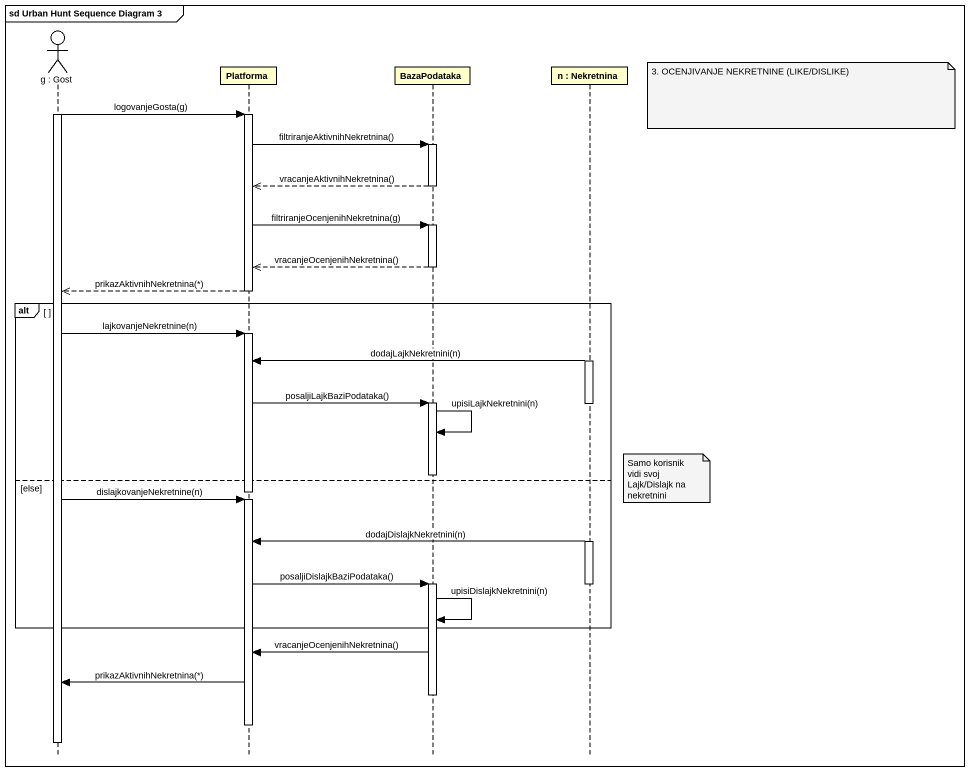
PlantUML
@startuml
mainframe sd Urban Hunt Sequence Diagram 3
hide footbox
actor "g : Gost" as g
participant Platforma
participant BazaPodataka
participant "n : Nekretnina" as n

note right of n : 3. OCENJIVANJE NEKRETNINE (LIKE/DISLIKE)
activate g
g -> Platforma : logovanjeGosta(g)
activate Platforma
Platforma -> BazaPodataka : filtriranjeAktivnihNekretnina()
activate BazaPodataka
BazaPodataka -->> Platforma : vracanjeAktivnihNekretnina()
deactivate BazaPodataka
Platforma -> BazaPodataka : filtriranjeOcenjenihNekretnina(g)
activate BazaPodataka
BazaPodataka -->> Platforma : vracanjeOcenjenihNekretnina()
deactivate BazaPodataka
Platforma -->> g : prikazAktivnihNekretnina(*)
deactivate Platforma
alt
  g -> Platforma : lajkovanjeNekretnine(n)
  activate Platforma
  activate n
  n -> Platforma : dodajLajkNekretnini(n)
  Platforma -> BazaPodataka : posaljiLajkBaziPodataka()
  activate BazaPodataka
  deactivate n
  BazaPodataka -> BazaPodataka : upisiLajkNekretnini(n)
  deactivate BazaPodataka
  note right of n : Samo korisnik vidi svoj Lajk/Dislajk na nekretnini
else else
  deactivate Platforma
  g -> Platforma : dislajkovanjeNekretnine(n)
  activate Platforma
  activate n
  n -> Platforma : dodajDislajkNekretnini(n)
  Platforma -> BazaPodataka : posaljiDislajkBaziPodataka()
  activate BazaPodataka
  deactivate n
  BazaPodataka -> BazaPodataka : upisiDislajkNekretnini(n)
end
BazaPodataka -> Platforma : vracanjeOcenjenihNekretnina()
Platforma -> g : prikazAktivnihNekretnina(*)
deactivate BazaPodataka
deactivate Platforma
deactivate g
@enduml
